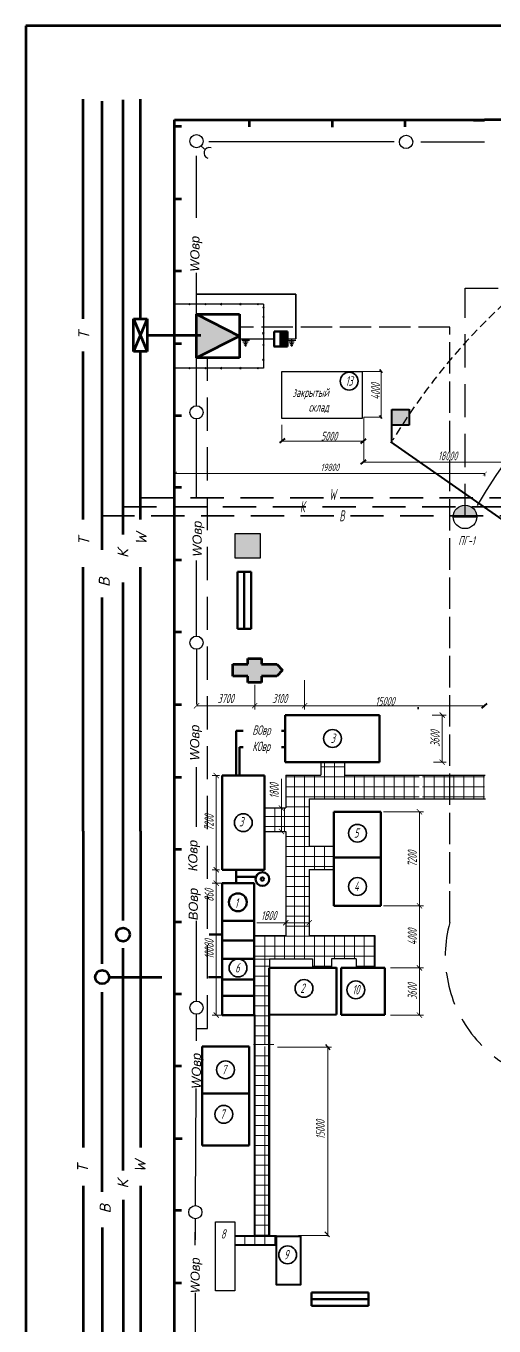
# Model space of a CAD drawing. Header units: millimetres. Extents: x -1464 to 2476, y -104 to 849.
# Drawn here: x 53.5 to 232.5, y 170.9 to 668.2 of the extents above; entities that cross this region are included whole.
import ezdxf

# ---------------------------------------------------------------- set-up
doc = ezdxf.new("R2010")
doc.units = ezdxf.units.MM
for name, pattern in [('ACAD_ISO02W100', [15, 12, -3]), ('DASHED', [19.05, 12.7, -6.35]), ('HIDDEN2', [4.7625, 3.175, -1.5875])]:
    doc.linetypes.add(name, pattern=pattern)
for name, color, linetype, lineweight in [('0.25', 7, 'Continuous', 25), ('0.3', 7, 'Continuous', 30), ('0.35', 7, 'Continuous', 35), ('0.5', 7, 'Continuous', 50), ('0.7', 7, 'Continuous', 70), ('035', 7, 'Continuous', 35), ('Линия 0.3', 7, 'Continuous', 30), ('Основная', 7, 'Continuous', 30), ('Размеры', 7, 'Continuous', 20), ('стены', 7, 'Continuous', 70)]:
    doc.layers.add(name, color=color, linetype=linetype, lineweight=lineweight)
doc.layers.add('рамка', color=7, linetype='Continuous')
doc.layers.add('штриховка', color=7, linetype='Continuous')
doc.styles.add('2.8', font='txt.shx', dxfattribs={"width": 0.6, "oblique": 15, "height": 2.8})
doc.styles.add('3.0', font='', dxfattribs={"width": 0.7, "oblique": 10, "height": 3.5})
doc.styles.add('Arial', font='')
doc.styles.add('мой', font='txt.shx', dxfattribs={"width": 0.6, "oblique": 15, "height": 3.5})
doc.styles.get('3.0').set_extended_font_data('GOST type A')
doc.styles.get('Arial').set_extended_font_data('Arial', italic=True)
doc.dimstyles.new('1   200', dxfattribs={"dimtxt": 2.8, "dimasz": 1.5, "dimexe": 1, "dimexo": 4, "dimgap": 1, "dimtad": 1, "dimdec": 0, "dimlfac": 200, "dimtxsty": '2.8', "dimblk": 'ARCHTICK', "dimcen": 3, "dimclrd": 256, "dimclre": 256, "dimclrt": 256, "dimadec": 0, "dimazin": 0, "dimtfac": 1, "dimtdec": 0, "dimtmove": 0, "dimatfit": 3, "dimfxl": 1, "dimlwd": 25, "dimlwe": -1, "dimarcsym": 0})
doc.dimstyles.new('1200-2.5мм', dxfattribs={"dimtxt": 2, "dimasz": 2, "dimexe": 1.5, "dimexo": 1, "dimgap": 1, "dimtad": 1, "dimdec": 0, "dimlfac": 200, "dimtxsty": 'мой', "dimblk": 'ARCHTICK', "dimcen": 6, "dimclrd": 256, "dimclre": 256, "dimclrt": 256, "dimadec": 0, "dimazin": 0, "dimtfac": 1, "dimtdec": 0, "dimtmove": 0, "dimatfit": 2, "dimfxl": 1, "dimlwd": -1, "dimlwe": -1, "dimarcsym": 0})
pattern_1 = [(37.5, (85.556, 76.067), (-1.92, 58.7296), [0, -46.3296, 0, -51.816, 0, -49.53]), (7.5, (85.556, 76.07), (53.943, 86.019), [0, -24.9936, 0, -41.7576, 0, -16.002]), (327.5, (48.065, 76.067), (94.919, 0.1725), [0, -15.24, 0, -54.864, 0, -71.628]), (317.5, (48.065, 76.07), (91.627, 26.752), [0, -7.62, 0, -35.9664, 0, -41.148])]

# ---------------------------------------------------------------- blocks, each defined once
blk = doc.blocks.new('_ArchTick')
at = {"layer": 'Размеры', "color": 0, "lineweight": 0, "const_width": 0.15}
blk.add_lwpolyline([(-0.5, -0.5), (0.5, 0.5)], dxfattribs=at)
blk = doc.blocks.new('*D77')
at = {"layer": '0.3', "lineweight": 15, "transparency": 16777216}
for p, q in [((110.44, 496.96), (228.97, 496.96)), ((110.44, 496.71), (110.44, 495.96)), ((228.97, 496.75), (228.97, 495.96))]:
    blk.add_line(p, q, dxfattribs=at)
at = {"layer": 'Defpoints', "color": 0, "lineweight": 13, "transparency": 16777216}
for p in [(110.44, 500.71), (228.97, 500.75), (228.97, 496.96)]:
    blk.add_point(p, dxfattribs=at)
at = {"layer": '0.3', "lineweight": 15, "transparency": 16777216, "xscale": 1.5, "yscale": 1.5, "zscale": 1.5, "rotation": 180}
blk.add_blockref('_ArchTick', (110.44, 496.96), dxfattribs=at)
at = {"layer": '0.3', "lineweight": 15, "transparency": 16777216, "xscale": 1.5, "yscale": 1.5, "zscale": 1.5}
blk.add_blockref('_ArchTick', (228.97, 496.96), dxfattribs=at)
at = {"layer": '0.3', "lineweight": 15, "transparency": 16777216, "insert": (169.71, 499.36), "char_height": 2.8, "attachment_point": 5, "style": '2.8'}
blk.add_mtext('19800', dxfattribs=at)
blk = doc.blocks.new('*D90')
at = {"layer": '0.25', "lineweight": 15, "transparency": 16777216}
for p, q in [((140.95, 416.13), (140.95, 406.7)), ((118.7, 409.2), (118.7, 409.7)), ((140.95, 408.2), (118.7, 408.2))]:
    blk.add_line(p, q, dxfattribs=at)
at = {"layer": 'Defpoints', "color": 0, "lineweight": 13, "transparency": 16777216}
for p in [(140.95, 417.13), (118.7, 408.2), (118.7, 408.2)]:
    blk.add_point(p, dxfattribs=at)
at = {"layer": '0.25', "lineweight": 15, "transparency": 16777216, "xscale": 2, "yscale": 2, "zscale": 2, "rotation": 180}
blk.add_blockref('_ArchTick', (118.7, 408.2), dxfattribs=at)
at = {"layer": '0.25', "lineweight": 15, "transparency": 16777216, "xscale": 2, "yscale": 2, "zscale": 2}
blk.add_blockref('_ArchTick', (140.95, 408.2), dxfattribs=at)
at = {"layer": '0.25', "lineweight": 20, "transparency": 16777216, "insert": (129.83, 410.95), "char_height": 3.5, "attachment_point": 5, "style": 'мой'}
blk.add_mtext('3700', dxfattribs=at)
blk = doc.blocks.new('*D91')
at = {"layer": '0.25', "lineweight": 15, "transparency": 16777216}
for p, q in [((127.47, 381.46), (124.74, 381.46)), ((126.24, 345.46), (126.24, 381.46)), ((127.47, 345.46), (124.74, 345.46))]:
    blk.add_line(p, q, dxfattribs=at)
at = {"layer": 'Defpoints', "color": 0, "lineweight": 13, "transparency": 16777216}
for p in [(126.24, 381.46), (128.47, 381.46), (128.47, 345.46)]:
    blk.add_point(p, dxfattribs=at)
at = {"layer": '0.25', "lineweight": 15, "transparency": 16777216, "xscale": 2, "yscale": 2, "zscale": 2}
for p, rotation in [((126.24, 381.46), 90), ((126.24, 345.46), 270)]:
    blk.add_blockref('_ArchTick', p, dxfattribs=dict(at, rotation=rotation))
at = {"layer": '0.25', "transparency": 16777216, "insert": (123.49, 363.46), "char_height": 3.5, "attachment_point": 5, "rotation": 90, "style": 'мой'}
blk.add_mtext('7200', dxfattribs=at)
blk = doc.blocks.new('*D92')
at = {"layer": '0.25', "lineweight": 15, "transparency": 16777216}
for p, q in [((127.47, 345.46), (124.74, 345.46)), ((126.24, 340.28), (126.24, 345.46)), ((127.47, 340.28), (124.74, 340.28))]:
    blk.add_line(p, q, dxfattribs=at)
at = {"layer": 'Defpoints', "color": 0, "lineweight": 13, "transparency": 16777216}
for p in [(126.24, 345.46), (128.47, 345.46), (128.47, 340.28)]:
    blk.add_point(p, dxfattribs=at)
at = {"layer": '0.25', "lineweight": 15, "transparency": 16777216, "xscale": 2, "yscale": 2, "zscale": 2}
for p, rotation in [((126.24, 345.46), 90), ((126.24, 340.28), 270)]:
    blk.add_blockref('_ArchTick', p, dxfattribs=dict(at, rotation=rotation))
at = {"layer": '0.25', "transparency": 16777216, "insert": (123.49, 335.66), "char_height": 3.5, "attachment_point": 5, "rotation": 90, "style": 'мой'}
blk.add_mtext('860', dxfattribs=at)
blk = doc.blocks.new('*D78')
at = {"layer": '0.25', "lineweight": 15, "transparency": 16777216}
for p, q in [((135.73, 340.28), (124.74, 340.28)), ((126.24, 289.88), (126.24, 340.28)), ((131.97, 289.88), (124.74, 289.88))]:
    blk.add_line(p, q, dxfattribs=at)
at = {"layer": 'Defpoints', "color": 0, "lineweight": 13, "transparency": 16777216}
for p in [(126.24, 340.28), (136.73, 340.28), (132.97, 289.88)]:
    blk.add_point(p, dxfattribs=at)
at = {"layer": '0.25', "lineweight": 15, "transparency": 16777216, "xscale": 2, "yscale": 2, "zscale": 2}
for p, rotation in [((126.24, 340.28), 90), ((126.24, 289.88), 270)]:
    blk.add_blockref('_ArchTick', p, dxfattribs=dict(at, rotation=rotation))
at = {"layer": '0.25', "transparency": 16777216, "insert": (123.49, 315.08), "char_height": 3.5, "attachment_point": 5, "rotation": 90, "style": 'мой'}
blk.add_mtext('10080', dxfattribs=at)
blk = doc.blocks.new('*D93')
at = {"layer": '0.25', "lineweight": 15, "transparency": 16777216}
for p, q in [((190.22, 367.64), (205.47, 367.64)), ((203.97, 331.64), (203.97, 367.64)), ((190.22, 331.64), (205.47, 331.64))]:
    blk.add_line(p, q, dxfattribs=at)
at = {"layer": 'Defpoints', "color": 0, "lineweight": 13, "transparency": 16777216}
for p in [(189.22, 367.64), (203.97, 367.64), (189.22, 331.64)]:
    blk.add_point(p, dxfattribs=at)
at = {"layer": '0.25', "lineweight": 15, "transparency": 16777216, "xscale": 2, "yscale": 2, "zscale": 2}
for p, rotation in [((203.97, 367.64), 90), ((203.97, 331.64), 270)]:
    blk.add_blockref('_ArchTick', p, dxfattribs=dict(at, rotation=rotation))
at = {"layer": '0.25', "lineweight": 20, "transparency": 16777216, "insert": (201.22, 349.64), "char_height": 3.5, "attachment_point": 5, "rotation": 90, "style": 'мой'}
blk.add_mtext('7200', dxfattribs=at)
blk = doc.blocks.new('*D94')
at = {"layer": '0.25', "lineweight": 15, "transparency": 16777216}
for p, q in [((190.22, 331.64), (205.47, 331.64)), ((203.97, 307.88), (203.97, 331.64)), ((192.92, 307.88), (205.47, 307.88))]:
    blk.add_line(p, q, dxfattribs=at)
at = {"layer": 'Defpoints', "color": 0, "lineweight": 13, "transparency": 16777216}
for p in [(189.22, 331.64), (203.97, 331.64), (191.92, 307.88)]:
    blk.add_point(p, dxfattribs=at)
at = {"layer": '0.25', "lineweight": 15, "transparency": 16777216, "xscale": 2, "yscale": 2, "zscale": 2}
for p, rotation in [((203.97, 331.64), 90), ((203.97, 307.88), 270)]:
    blk.add_blockref('_ArchTick', p, dxfattribs=dict(at, rotation=rotation))
at = {"layer": '0.25', "lineweight": 20, "transparency": 16777216, "insert": (201.22, 319.76), "char_height": 3.5, "attachment_point": 5, "rotation": 90, "style": 'мой'}
blk.add_mtext('4000', dxfattribs=at)
blk = doc.blocks.new('*D95')
at = {"layer": '0.25', "lineweight": 15, "transparency": 16777216}
for p, q in [((192.92, 307.88), (205.47, 307.88)), ((203.97, 289.88), (203.97, 307.88)), ((192.92, 289.88), (205.47, 289.88))]:
    blk.add_line(p, q, dxfattribs=at)
at = {"layer": 'Defpoints', "color": 0, "lineweight": 13, "transparency": 16777216}
for p in [(191.92, 307.88), (203.97, 307.88), (191.92, 289.88)]:
    blk.add_point(p, dxfattribs=at)
at = {"layer": '0.25', "lineweight": 15, "transparency": 16777216, "xscale": 2, "yscale": 2, "zscale": 2}
for p, rotation in [((203.97, 307.88), 90), ((203.97, 289.88), 270)]:
    blk.add_blockref('_ArchTick', p, dxfattribs=dict(at, rotation=rotation))
at = {"layer": '0.25', "lineweight": 20, "transparency": 16777216, "insert": (201.22, 298.88), "char_height": 3.5, "attachment_point": 5, "rotation": 90, "style": 'мой'}
blk.add_mtext('3600', dxfattribs=at)
blk = doc.blocks.new('*D96')
at = {"layer": '0.25', "lineweight": 15, "transparency": 16777216}
for p, q in [((152.83, 325.19), (141.75, 325.19)), ((152.83, 326.19), (152.83, 326.69)), ((161.83, 325.19), (152.83, 325.19)), ((161.83, 326.19), (161.83, 326.69))]:
    blk.add_line(p, q, dxfattribs=at)
at = {"layer": 'Defpoints', "color": 0, "lineweight": 13, "transparency": 16777216}
for p in [(152.83, 325.19), (152.83, 325.19), (161.83, 325.19)]:
    blk.add_point(p, dxfattribs=at)
at = {"layer": '0.25', "lineweight": 15, "transparency": 16777216, "xscale": 2, "yscale": 2, "zscale": 2, "rotation": 180}
blk.add_blockref('_ArchTick', (152.83, 325.19), dxfattribs=at)
at = {"layer": '0.25', "lineweight": 15, "transparency": 16777216, "xscale": 2, "yscale": 2, "zscale": 2}
blk.add_blockref('_ArchTick', (161.83, 325.19), dxfattribs=at)
at = {"layer": '0.25', "lineweight": 20, "transparency": 16777216, "insert": (146.29, 327.94), "char_height": 3.5, "attachment_point": 5, "style": 'мой'}
blk.add_mtext('1800', dxfattribs=at)
blk = doc.blocks.new('*D97')
at = {"layer": '0.25', "lineweight": 15, "transparency": 16777216}
for p, q in [((160.05, 417.98), (160.05, 406.7)), ((140.95, 416.13), (140.95, 406.7)), ((160.05, 408.2), (140.95, 408.2))]:
    blk.add_line(p, q, dxfattribs=at)
at = {"layer": 'Defpoints', "color": 0, "lineweight": 13, "transparency": 16777216}
for p in [(160.05, 418.98), (140.95, 417.13), (140.95, 408.2)]:
    blk.add_point(p, dxfattribs=at)
at = {"layer": '0.25', "lineweight": 15, "transparency": 16777216, "xscale": 2, "yscale": 2, "zscale": 2, "rotation": 180}
blk.add_blockref('_ArchTick', (140.95, 408.2), dxfattribs=at)
at = {"layer": '0.25', "lineweight": 15, "transparency": 16777216, "xscale": 2, "yscale": 2, "zscale": 2}
blk.add_blockref('_ArchTick', (160.05, 408.2), dxfattribs=at)
at = {"layer": '0.25', "lineweight": 20, "transparency": 16777216, "insert": (150.5, 410.95), "char_height": 3.5, "attachment_point": 5, "style": 'мой'}
blk.add_mtext('3100', dxfattribs=at)
blk = doc.blocks.new('*D98')
at = {"layer": '0.25', "lineweight": 15, "transparency": 16777216}
for p, q in [((151.16, 369.08), (151.16, 380.17)), ((151.16, 360.08), (151.16, 369.08)), ((151.75, 369.08), (152.66, 369.08)), ((151.75, 360.08), (152.66, 360.08))]:
    blk.add_line(p, q, dxfattribs=at)
at = {"layer": 'Defpoints', "color": 0, "lineweight": 13, "transparency": 16777216}
for p in [(150.75, 369.08), (151.16, 369.08), (150.75, 360.08)]:
    blk.add_point(p, dxfattribs=at)
at = {"layer": '0.25', "lineweight": 15, "transparency": 16777216, "xscale": 2, "yscale": 2, "zscale": 2}
for p, rotation in [((151.16, 369.08), 90), ((151.16, 360.08), 270)]:
    blk.add_blockref('_ArchTick', p, dxfattribs=dict(at, rotation=rotation))
at = {"layer": '0.25', "lineweight": 20, "transparency": 16777216, "insert": (148.41, 375.62), "char_height": 3.5, "attachment_point": 5, "rotation": 90, "style": 'мой'}
blk.add_mtext('1800', dxfattribs=at)
blk = doc.blocks.new('*D79')
at = {"layer": '0.25', "lineweight": 15, "transparency": 16777216}
for p, q in [((208.77, 404.62), (214.17, 404.62)), ((212.67, 404.62), (212.67, 386.62)), ((209.37, 386.62), (214.17, 386.62))]:
    blk.add_line(p, q, dxfattribs=at)
at = {"layer": 'Defpoints', "color": 0, "lineweight": 13, "transparency": 16777216}
for p in [(207.77, 404.62), (208.37, 386.62), (212.67, 386.62)]:
    blk.add_point(p, dxfattribs=at)
at = {"layer": '0.25', "lineweight": 15, "transparency": 16777216, "xscale": 2, "yscale": 2, "zscale": 2}
for p, rotation in [((212.67, 404.62), 90), ((212.67, 386.62), 270)]:
    blk.add_blockref('_ArchTick', p, dxfattribs=dict(at, rotation=rotation))
at = {"layer": '0.25', "lineweight": 20, "transparency": 16777216, "insert": (209.92, 395.62), "char_height": 3.5, "attachment_point": 5, "rotation": 90, "style": 'мой'}
blk.add_mtext('3600', dxfattribs=at)

msp = doc.modelspace()

# ---------------------------------------------------------------- hatches: boundary and pattern name
at = {"layer": '0.25', "lineweight": 13, "true_color": 0x0a0000}
msp.add_hatch(color=18, dxfattribs=at).paths.add_polyline_path([(150.8616, 545.5597), (153.4337, 545.5597), (153.4883, 551.3336), (150.8616, 551.3336)])
at = {"layer": '0.25', "lineweight": 13}
msp.add_hatch(color=1, dxfattribs=at).paths.add_polyline_path([(193.3425, 521.5111), (193.3425, 515.5029), (200.014, 515.5029), (200.014, 521.5111)])
at = {"layer": '0.25', "lineweight": 20}
h = msp.add_hatch(dxfattribs=at)
h.set_pattern_fill('NET', color=256, scale=1.2, style=0)
h.paths.add_polyline_path([(228.8416, 381.597), (203.8309, 381.597), (203.8309, 372.597), (228.8416, 372.597)])
h.paths.add_polyline_path([(205.1884, 381.597), (196.2781, 381.597), (175.2647, 381.597), (175.2647, 386.618), (166.2647, 386.618), (166.2647, 381.597), (152.8315, 381.597), (152.8315, 369.0841), (144.6729, 369.0841), (144.6729, 360.0841), (152.8315, 360.0841), (152.8315, 320.3182), (161.8315, 320.3182), (161.8315, 345.4928), (171.2241, 345.4928), (171.2241, 354.4928), (161.8315, 354.4928), (161.8315, 372.597), (205.1884, 372.597)])
h = msp.add_hatch(dxfattribs=at)
h.set_pattern_fill('NET', color=256, scale=1.2, style=0)
h.paths.add_polyline_path([(149.3033, 205.3256), (133.3371, 205.3256), (133.3371, 201.805), (149.3033, 201.805)])
h.paths.add_polyline_path([(146.5357, 278.5561), (140.8286, 278.5561), (140.8286, 205.3256), (146.5357, 205.3256)])
h.paths.add_polyline_path([(146.5357, 307.9326), (146.6345, 307.9326), (146.6345, 311.2549), (140.6958, 311.2549), (140.6958, 289.8844), (140.8286, 289.8844), (140.8286, 277.8891), (146.5357, 277.8891), (146.5357, 289.9326)])
h.paths.add_polyline_path([(186.9123, 320.3182), (161.8315, 320.3182), (152.8315, 320.3182), (140.6958, 320.3182), (140.6958, 311.3182), (163.0142, 311.3182), (163.0142, 307.8844), (170.2813, 307.8844), (170.2813, 311.3182), (179.7123, 311.3182), (179.7123, 307.8844), (186.9123, 307.8844)])
h.paths.add_polyline_path([(185.0246, 311.3174), (185.5873, 328.8174), (179.2873, 330.5055), (178.7246, 313.0055)], flags=9)
h.paths.add_polyline_path([(178.7934, 311.4697), (179.3561, 328.9697), (173.0561, 330.6577), (172.4934, 313.1577)], flags=9)
at = {"layer": '0.5', "lineweight": 30}
msp.add_hatch(color=5, dxfattribs=at).paths.add_polyline_path([(225.8996, 480.4222, 1), (216.903, 480.4222)])
at = {"layer": '0.5'}
h = msp.add_hatch(dxfattribs=at)
h.set_pattern_fill('AR-SAND', color=256, scale=1.2, style=0)
h.set_pattern_definition(pattern_1)
h.paths.add_polyline_path([(217.9007, 427.2315, -0.02400231), (196.901, 435.9126), (196.9055, 374.4549), (219.2382, 374.4549, -0.04822935), (217.9036, 388.2483)])
h = msp.add_hatch(dxfattribs=at)
h.set_pattern_fill('AR-SAND', color=256, scale=1.2, style=0)
h.set_pattern_definition(pattern_1)
h.paths.add_polyline_path([(217.9007, 427.2315, -0.02400231), (196.901, 435.9126), (196.9055, 374.4549), (219.2382, 374.4549, -0.04822935), (217.9036, 388.2483)])
at = {"layer": 'штриховка', "linetype": 'Continuous', "lineweight": 70}
for points in [[(118.6996, 541.2444), (135.095, 549.5877), (118.6996, 557.9311)], [(138.3511, 424.0468), (132.5305, 424.0468), (132.5305, 419.5398), (138.3511, 419.5398), (138.3511, 417.1267), (143.5572, 417.1267), (143.5572, 419.5398), (149.4656, 419.5398), (151.5251, 421.7583), (149.4656, 424.0468), (143.5572, 424.0468), (143.5572, 426.2692), (138.3511, 426.2692)]]:
    msp.add_hatch(color=7, dxfattribs=at).paths.add_polyline_path(points)
at = {"layer": 'штриховка', "linetype": 'Continuous', "lineweight": 30}
msp.add_hatch(color=7, dxfattribs=at).paths.add_polyline_path([(143.0331, 474.0298), (133.4471, 474.0298), (133.4471, 464.6291), (143.0331, 464.6291)])

# ---------------------------------------------------------------- linework, layer by layer
at = {"layer": '0.25'}
msp.add_line((228.8416, 632.2991), (249.8392, 632.2991), dxfattribs=at)
at = {"layer": '0.25', "color": 5, "linetype": 'DASHED', "lineweight": 30}
msp.add_line((221.4012, 567.9305), (660.8216, 567.9305), dxfattribs=at)
at = {"layer": '0.25', "color": 1, "lineweight": 35}
for p, q in [((156.7272, 565.6573), (118.7059, 565.6573)), ((156.7272, 548.507), (156.7272, 565.6573))]:
    msp.add_line(p, q, dxfattribs=at)
at = {"layer": '0.25', "lineweight": 30}
for p, q in [((144.3173, 561.7517), (144.3173, 537.287)), ((148.2698, 548.455), (135.1154, 548.455)), ((138.9576, 547.9337), (135.9865, 547.9337)), ((138.3958, 547.2692), (136.4552, 547.2692)), ((137.3744, 548.507), (137.3744, 545.5315)), ((156.6325, 547.9337), (153.6614, 547.9337)), ((156.0707, 547.2692), (154.1301, 547.2692)), ((155.0493, 548.507), (155.0493, 545.5315)), ((138.0649, 546.6448), (136.7627, 546.6448)), ((137.8112, 546.0186), (136.9995, 546.0186)), ((155.7398, 546.6448), (154.4376, 546.6448)), ((155.4861, 546.0186), (154.6744, 546.0186)), ((169.8509, 276.566), (168.1667, 278.549)), ((169.5028, 205.0029), (167.8186, 206.9858))]:
    msp.add_line(p, q, dxfattribs=at)
at = {"layer": '0.25', "color": 1, "linetype": 'ACAD_ISO02W100', "lineweight": 30}
for p, q in [((215.5492, 552.9483), (135.4197, 552.9483)), ((215.5492, 325.2255), (215.5492, 552.9483))]:
    msp.add_line(p, q, dxfattribs=at)
at = {"layer": '0.25', "lineweight": 13}
for p, q in [((156.7272, 548.507), (153.4279, 548.507)), ((189.2943, 536.0682), (182.1145, 536.0682)), ((189.2943, 518.5964), (189.2943, 536.0682)), ((182.6668, 501.4751), (182.6668, 518.5964)), ((182.6668, 518.5964), (189.2943, 518.5964)), ((151.3703, 515.6537), (151.3703, 509.4007)), ((151.3703, 509.4007), (182.6668, 509.4007)), ((182.2012, 501.3465), (259.1875, 501.3465)), ((160.1309, 408.1009), (228.8385, 408.1009)), ((146.7832, 311.2549), (140.5377, 311.2549)), ((140.5444, 278.5561), (148.2824, 278.5561)), ((149.6165, 277.5748), (170.3362, 277.5748)), ((168.8927, 277.9141), (168.8927, 205.3525)), ((168.8927, 205.5949), (157.6696, 205.5949))]:
    msp.add_line(p, q, dxfattribs=at)
at = {"layer": '0.25', "color": 1, "linetype": 'DASHED', "lineweight": 30}
msp.add_line((122.8816, 284.7894), (122.8816, 540.7653), dxfattribs=at)
at = {"layer": '0.25', "lineweight": 35}
for p, q in [((189.6779, 535.5748), (188.8326, 536.7387)), ((189.5834, 518.0745), (188.7381, 519.2384))]:
    msp.add_line(p, q, dxfattribs=at)
at = {"layer": '0.25', "lineweight": 40}
for p, q in [((193.3425, 509.083), (193.3425, 521.5111)), ((193.3425, 521.5111), (200.014, 521.5111)), ((200.0618, 521.565), (200.0618, 515.5568)), ((200.014, 515.5029), (193.3572, 515.5029)), ((150.5415, 508.6993), (152.6093, 510.3962)), ((181.5654, 508.5193), (183.6332, 510.2162)), ((401.1393, 363.7509), (193.0816, 509.1596)), ((181.5654, 500.5421), (183.6332, 502.239)), ((227.8024, 407.3115), (229.8702, 409.0084)), ((140.8286, 289.9326), (140.8286, 205.3256)), ((149.3033, 205.3256), (133.2082, 205.3256)), ((149.3033, 201.805), (133.252, 201.805))]:
    msp.add_line(p, q, dxfattribs=at)
at = {"layer": '0.25', "color": 1, "linetype": 'DASHED', "lineweight": 35}
msp.add_line((97.3911, 487.7422), (262.5467, 487.7422), dxfattribs=at)
at = {"layer": '0.25', "color": 2, "linetype": 'DASHED', "lineweight": 35}
msp.add_line((90.7034, 484.2506), (265.7424, 484.2506), dxfattribs=at)
at = {"layer": '0.25', "color": 5, "linetype": 'DASHED', "lineweight": 35}
msp.add_line((82.3265, 480.8194), (267.1747, 480.8194), dxfattribs=at)
at = {"layer": '0.25', "lineweight": 50}
for p, q in [((172.2324, 290.0235), (146.5357, 289.9326)), ((146.5357, 289.9326), (146.5357, 205.3256))]:
    msp.add_line(p, q, dxfattribs=at)
at = {"layer": '0.25', "color": 1, "lineweight": 30}
msp.add_line((118.3684, 284.7894), (122.8816, 284.7894), dxfattribs=at)
at = {"layer": '0.25', "lineweight": 30}
for points in [[(151.3412, 536.0086), (182.0531, 536.0086), (182.0531, 518.0488), (151.3412, 518.0488)], [(126.0032, 210.8001), (133.3371, 210.8001), (133.3371, 184.3636), (126.0032, 184.3636)]]:
    msp.add_lwpolyline(points, close=True, dxfattribs=at)
at = {"layer": '0.25', "lineweight": 40}
msp.add_lwpolyline([(149.3033, 205.3256), (158.4925, 205.3256), (158.4925, 186.6925), (149.3033, 186.6925)], close=True, dxfattribs=at)
at = {"layer": '0.25', "color": 1, "linetype": 'DASHED', "lineweight": 30}
msp.add_arc((262.704, 312.4383), 48.8578, 164.827721, 273.587382, dxfattribs=at)
at = {"layer": '0.3'}
for p, q in [((166.2647, 386.618), (166.2647, 381.597)), ((175.2647, 386.618), (175.2647, 381.597)), ((152.8315, 381.597), (152.8315, 369.0841)), ((152.8315, 381.597), (166.2647, 381.597)), ((175.2647, 381.597), (229.0735, 381.597)), ((144.6729, 369.0841), (152.8315, 369.0841)), ((161.8315, 372.597), (229.189, 372.597)), ((161.8315, 372.597), (161.8315, 354.4928)), ((144.6729, 360.0841), (152.8315, 360.0841)), ((152.8315, 360.0841), (152.8315, 320.3182)), ((161.8315, 354.4928), (171.2241, 354.4928)), ((161.8315, 345.4928), (171.363, 345.4928)), ((161.8315, 345.4928), (161.8315, 320.3182)), ((140.6958, 320.3182), (152.8315, 320.3182)), ((161.8315, 320.3182), (186.9123, 320.3182)), ((186.9123, 320.3182), (186.9123, 307.8844)), ((146.6345, 311.3182), (163.0142, 311.3182)), ((146.6345, 311.3182), (146.6345, 307.8844)), ((163.0142, 311.3182), (163.0142, 307.8844)), ((170.2813, 311.3182), (170.2813, 307.8844)), ((179.7123, 311.3182), (170.2813, 311.3182)), ((179.7123, 311.3182), (179.7123, 307.8844))]:
    msp.add_line(p, q, dxfattribs=at)
at = {"layer": '0.3', "color": 7, "linetype": 'Continuous', "lineweight": 50}
msp.add_circle((143.9089, 341.9031), 0.6334, dxfattribs=at)
at = {"layer": '0.3', "linetype": 'HIDDEN2'}
msp.add_arc((400.9235, 384.2753), 242.2483, 90.010147, 148.792688, dxfattribs=at)
at = {"layer": '0.3', "lineweight": 30}
msp.add_arc((400.9103, 384.3784), 201.6, 90, 150.142442, dxfattribs=at)
at = {"layer": '0.35', "lineweight": 30}
for p, q in [((144.3173, 561.7517), (110.1669, 561.7517)), ((144.3173, 537.287), (110.1669, 537.287))]:
    msp.add_line(p, q, dxfattribs=at)
at = {"layer": '0.35'}
for centre in [(177.0757, 532.3413), (170.721, 395.6465), (136.5729, 363.4648), (180.2525, 359.411), (180.2525, 339.0319), (134.5844, 307.8844), (159.8082, 300.0666), (179.6408, 299.5213), (129.7687, 268.9523), (129.1206, 251.9011), (153.5335, 198.163)]:
    msp.add_circle(centre, 3.412, dxfattribs=at)
at = {"layer": '0.35', "color": 7, "linetype": 'Continuous', "lineweight": 50}
msp.add_circle((143.9089, 341.9031), 2.6332, dxfattribs=at)
at = {"layer": '0.5', "color": 5, "linetype": 'DASHED', "lineweight": 30}
msp.add_line((221.4013, 480.4222), (221.4012, 567.9305), dxfattribs=at)
at = {"layer": '0.5', "color": 5, "lineweight": 30}
msp.add_line((216.903, 480.4222), (225.8996, 480.4222), dxfattribs=at)
at = {"layer": '0.5'}
for p, q in [((152.6641, 404.618), (188.6641, 404.618)), ((152.6641, 386.618), (152.6641, 404.618)), ((188.6641, 404.618), (188.6641, 386.618)), ((133.8262, 398.5706), (133.8262, 381.4648)), ((136.548, 398.5706), (133.8262, 398.5706)), ((152.6641, 398.5706), (151.1727, 398.5706)), ((136.548, 392.3674), (135.1871, 392.3674)), ((135.1871, 392.3674), (135.1871, 381.4648)), ((152.6641, 392.3674), (151.1727, 392.3674)), ((188.6641, 386.618), (152.6641, 386.618)), ((128.4729, 345.4648), (128.4729, 381.4648)), ((128.4729, 381.4648), (144.6729, 381.4648)), ((144.6729, 381.4648), (144.6729, 345.4648)), ((171.2241, 331.6389), (171.2241, 367.6389)), ((171.2241, 367.6389), (189.2241, 367.6389)), ((189.2241, 367.6389), (189.2241, 331.6389)), ((171.2241, 350.1255), (189.2241, 350.1255)), ((144.6729, 345.4648), (128.4729, 345.4648)), ((133.8262, 345.4648), (133.8262, 340.2844)), ((128.4729, 340.2844), (140.6958, 340.2844)), ((128.4729, 289.8844), (128.4729, 340.2844)), ((133.8262, 342.7149), (141.4039, 342.7149)), ((140.6958, 340.2844), (140.6958, 289.8844)), ((189.2241, 331.6389), (171.2241, 331.6389)), ((140.6958, 325.8844), (128.4729, 325.8844)), ((140.6958, 318.4109), (128.4729, 318.4109)), ((140.6958, 311.3618), (128.4729, 311.3618)), ((140.6958, 303.4317), (128.4729, 303.4317)), ((146.5357, 307.9326), (172.2324, 307.9326)), ((146.5357, 289.9326), (146.5357, 307.9326)), ((172.2324, 290.0235), (172.2324, 308.0235)), ((174.0522, 289.9326), (174.0522, 307.9326)), ((174.0522, 307.9326), (190.7028, 307.9326)), ((190.7028, 307.9326), (190.7028, 289.9326)), ((140.6958, 297.2638), (128.4729, 297.2638)), ((140.8627, 289.8844), (128.4729, 289.8844)), ((190.7028, 289.9326), (174.0522, 289.9326)), ((120.8531, 277.8891), (138.8531, 277.8891)), ((120.8531, 239.9576), (120.8531, 277.8891)), ((138.8531, 239.9661), (138.8531, 277.8891)), ((138.8531, 259.8891), (120.8531, 259.8891)), ((138.8531, 239.9669), (120.8531, 239.9669))]:
    msp.add_line(p, q, dxfattribs=at)
at = {"layer": '0.5', "color": 7, "linetype": 'Continuous', "lineweight": 50}
for p, q in [((123.4762, 320.6246), (128.4729, 320.6246)), ((128.4729, 304.3838), (123.3217, 304.3838))]:
    msp.add_line(p, q, dxfattribs=at)
at = {"layer": '0.5', "color": 5, "lineweight": 30}
msp.add_circle((221.4013, 480.4222), 4.4983, dxfattribs=at)
at = {"layer": '0.5'}
msp.add_circle((134.5131, 333.0004), 3.412, dxfattribs=at)
at = {"layer": '0.7'}
for p, q in [((869.1027, 668.1859), (53.4627, 668.1859)), ((53.4627, 668.1859), (53.4627, 84.1559)), ((110.3215, 140.787), (110.3137, 632.2991)), ((110.3137, 632.2991), (228.8416, 632.2991))]:
    msp.add_line(p, q, dxfattribs=at)
at = {"layer": '0.7', "color": 27, "true_color": 0x834a26}
for p, q in [((75.3067, 360.1981), (75.3067, 351.9798)), ((75.3067, 351.9798), (75.3067, 239.2601)), ((75.3067, 224.5117), (75.3067, 140.484))]:
    msp.add_line(p, q, dxfattribs=at)
at = {"layer": '0.7', "color": 1}
for p, q in [((97.2953, 360.1981), (97.2953, 351.9798)), ((97.2953, 351.9798), (97.2953, 239.2601)), ((97.2953, 224.5117), (97.2953, 140.484))]:
    msp.add_line(p, q, dxfattribs=at)
at = {"layer": '0.7', "color": 2}
msp.add_line((90.5731, 219.2286), (90.5731, 148.0892), dxfattribs=at)
at = {"layer": '0.7', "color": 5}
msp.add_line((82.6024, 208.5676), (82.6024, 151.7832), dxfattribs=at)
at = {"layer": 'Линия 0.3', "color": 1}
msp.add_arc((123.6553, 619.6137), 2.1065, 72.807814, 252.807814, dxfattribs=at)
at = {"layer": 'Основная', "color": 7, "linetype": 'Continuous', "lineweight": 30}
for p, q in [((224.6653, 631.951), (228.8416, 631.951)), ((204.4804, 623.9131), (228.8416, 623.9131)), ((133.4471, 464.6291), (133.4471, 474.0298)), ((133.4471, 474.0298), (143.0331, 474.0298)), ((143.0331, 474.0298), (143.0331, 464.6291)), ((143.0331, 464.6291), (133.4471, 464.6291))]:
    msp.add_line(p, q, dxfattribs=at)
at = {"layer": 'Основная', "color": 1, "linetype": 'Continuous', "lineweight": 30}
for p, q in [((194.2594, 623.9131), (123.4537, 623.9131)), ((118.6996, 594.7946), (118.6996, 618.5704)), ((118.6996, 522.9376), (118.6996, 573.8187)), ((118.6996, 487.5419), (118.6996, 517.8821)), ((118.6996, 434.8257), (118.6996, 463.7444)), ((118.6996, 429.7702), (118.6996, 408.6512)), ((118.6996, 283.9104), (118.6996, 290.1502)), ((118.6776, 280.0174), (118.6996, 283.9104)), ((118.3224, 216.9811), (118.5749, 261.7929)), ((118.2373, 201.8795), (118.2939, 211.9267)), ((118.2587, 205.6866), (118.2587, 211.9264)), ((118.2368, 201.7936), (118.2587, 205.6866))]:
    msp.add_line(p, q, dxfattribs=at)
at = {"layer": 'Основная', "color": 5, "linetype": 'Continuous', "lineweight": 30}
msp.add_line((118.6996, 361.9251), (118.6996, 384.6369), dxfattribs=at)
at = {"layer": 'Основная', "color": 2, "linetype": 'Continuous', "lineweight": 30}
msp.add_line((118.6996, 295.2057), (118.6996, 325.8821), dxfattribs=at)
at = {"layer": 'Основная', "color": 1}
msp.add_line((118.1341, 183.5691), (118.1341, 152.7245), dxfattribs=at)
at = {"layer": 'Основная', "color": 7, "linetype": 'Continuous', "lineweight": 30}
for centre in [(118.6996, 624.1614), (198.8484, 623.8406), (118.6996, 520.4099), (118.6996, 432.298), (118.6996, 292.6779), (118.2587, 214.4542)]:
    msp.add_circle(centre, 2.5277, dxfattribs=at)
at = {"layer": 'Размеры', "color": 1}
msp.add_line((120.4606, 622.2583), (122.0696, 620.7901), dxfattribs=at)
at = {"layer": 'стены', "color": 27, "linetype": 'Continuous', "lineweight": 70, "true_color": 0x834a26}
for p, q in [((75.3067, 556.2328), (75.3067, 640.1664)), ((75.3067, 479.4319), (75.3067, 543.7267)), ((75.3067, 360.1981), (75.3067, 461.2374))]:
    msp.add_line(p, q, dxfattribs=at)
at = {"layer": 'стены', "color": 5, "linetype": 'Continuous', "lineweight": 70}
for p, q in [((82.6181, 537.614), (82.6181, 639.3965)), ((82.6181, 467.8781), (82.6181, 537.614)), ((82.6181, 402.2745), (82.6181, 449.5391)), ((82.6181, 339.8828), (82.6181, 402.2745)), ((82.6181, 309.487), (82.6181, 339.8828)), ((85.2262, 304.3838), (105.4403, 304.3838)), ((82.6181, 222.3104), (82.6181, 298.6771))]:
    msp.add_line(p, q, dxfattribs=at)
at = {"layer": 'стены', "color": 2, "linetype": 'Continuous', "lineweight": 70}
for p, q in [((90.5731, 490.553), (90.5731, 640.0024)), ((90.5731, 473.655), (90.5731, 490.553)), ((90.5731, 418.5153), (90.5731, 455.3882)), ((90.5731, 354.3446), (90.5731, 418.5153)), ((90.5731, 326.0621), (90.5731, 354.3446)), ((90.5731, 230.4551), (90.5731, 315.4324))]:
    msp.add_line(p, q, dxfattribs=at)
at = {"layer": 'стены', "color": 1, "linetype": 'Continuous', "lineweight": 70}
for p, q in [((97.2953, 556.2328), (97.2953, 640.1664)), ((97.2953, 479.4319), (97.2953, 543.7267)), ((97.2953, 360.1981), (97.2953, 461.2374))]:
    msp.add_line(p, q, dxfattribs=at)
at = {"layer": 'стены', "color": 7, "linetype": 'Continuous', "lineweight": 70}
for p, q in [((138.9457, 629.6409), (138.9457, 632.2991)), ((170.6823, 629.461), (170.6823, 632.1192)), ((170.6823, 629.461), (170.6823, 632.1192)), ((198.4754, 629.6409), (198.4754, 632.2991)), ((249.8417, 632.2991), (228.8416, 632.2991)), ((112.9717, 629.7602), (110.3135, 629.7602)), ((112.9717, 601.9671), (110.3135, 601.9671)), ((112.9717, 574.449), (110.3135, 574.449)), ((112.9717, 574.449), (110.3135, 574.449)), ((118.6996, 541.2444), (118.6996, 557.9311)), ((118.6996, 557.9311), (135.095, 557.9311)), ((118.6996, 557.9311), (135.095, 549.5877)), ((135.095, 557.9311), (135.095, 541.2444)), ((94.627, 543.7267), (94.627, 556.2328)), ((94.627, 556.2328), (99.8681, 556.2328)), ((94.627, 556.2328), (99.8681, 543.7267)), ((99.8681, 556.2328), (94.627, 543.7267)), ((99.8681, 556.2328), (99.8681, 543.7267)), ((99.8681, 549.9797), (120.4011, 549.9797)), ((135.095, 549.5877), (118.6996, 541.2444)), ((99.8681, 543.7267), (94.627, 543.7267)), ((112.9717, 546.6559), (110.3135, 546.6559)), ((135.095, 541.2444), (118.6996, 541.2444)), ((112.9717, 519.1379), (110.3135, 519.1379)), ((112.9717, 519.1379), (110.3135, 519.1379)), ((112.9717, 491.6198), (110.3135, 491.6198)), ((112.9717, 463.8267), (110.3135, 463.8267)), ((112.9717, 463.8267), (110.3135, 463.8267)), ((112.9717, 436.3086), (110.3135, 436.3086)), ((132.5305, 424.0468), (138.3511, 424.0468)), ((132.5305, 419.5398), (132.5305, 424.0468)), ((138.3511, 424.0468), (138.3511, 426.2692)), ((138.3511, 426.2692), (143.5572, 426.2692)), ((143.5572, 426.2692), (143.5572, 424.0468)), ((143.5572, 424.0468), (149.4656, 424.0468)), ((149.4656, 424.0468), (151.5251, 421.7583)), ((138.3511, 419.5398), (132.5305, 419.5398)), ((138.3511, 417.1267), (138.3511, 419.5398)), ((149.4656, 419.5398), (143.5572, 419.5398)), ((143.5572, 419.5398), (143.5572, 417.1267)), ((151.5251, 421.7583), (149.4656, 419.5398)), ((143.5572, 417.1267), (138.3511, 417.1267)), ((112.9717, 408.5155), (110.3135, 408.5155)), ((112.9717, 408.5155), (110.3135, 408.5155)), ((112.9717, 380.7224), (110.3135, 380.7224)), ((112.9717, 353.2043), (110.3135, 353.2043)), ((112.9717, 353.2043), (110.3135, 353.2043)), ((112.9717, 325.4112), (110.3135, 325.4112)), ((112.9717, 297.8931), (110.3135, 297.8931)), ((112.9717, 297.8931), (110.3135, 297.8931)), ((112.9717, 270.375), (110.3135, 270.375)), ((113.1516, 242.5819), (110.4934, 242.5819)), ((113.1516, 242.5819), (110.4934, 242.5819)), ((112.9717, 215.0639), (110.3135, 215.0639)), ((112.9717, 187.2708), (110.3135, 187.2708))]:
    msp.add_line(p, q, dxfattribs=at)
at = {"layer": 'стены', "color": 7, "linetype": 'Continuous', "lineweight": 50}
for p, q in [((148.3403, 551.3336), (153.4883, 551.3336)), ((148.3403, 545.5597), (148.3403, 551.3336)), ((150.8616, 545.5597), (150.8616, 551.3336)), ((153.4883, 551.3336), (153.4337, 545.5597)), ((153.4337, 545.5597), (148.2857, 545.5597)), ((134.4003, 459.4051), (139.5484, 459.4051)), ((134.4003, 437.6107), (134.4003, 459.4051)), ((136.9216, 437.6107), (136.9216, 459.4051)), ((139.5484, 459.4051), (139.5484, 437.6107)), ((139.5484, 437.6107), (134.4003, 437.6107)), ((162.7309, 178.6592), (162.7309, 183.8072)), ((162.7309, 183.8072), (184.5253, 183.8072)), ((184.5253, 181.1805), (162.7309, 181.1805)), ((184.5253, 183.8072), (184.5253, 178.6592)), ((184.5253, 178.6592), (162.7309, 178.6592))]:
    msp.add_line(p, q, dxfattribs=at)
at = {"layer": 'стены', "color": 7, "linetype": 'Continuous', "lineweight": 70}
for centre in [(90.5731, 320.6246), (82.6024, 304.3838)]:
    msp.add_circle(centre, 2.6238, dxfattribs=at)
at = {"layer": 'штриховка', "lineweight": 30}
for p, q in [((115.7049, 562.0296), (116.2607, 561.4738)), ((116.2607, 562.0296), (115.7049, 561.4738)), ((121.8092, 562.0296), (122.365, 561.4738)), ((122.365, 562.0296), (121.8092, 561.4738)), ((127.7764, 562.0296), (128.3321, 561.4738)), ((128.3321, 562.0296), (127.7764, 561.4738)), ((135.1565, 562.0296), (135.7122, 561.4738)), ((135.7122, 562.0296), (135.1565, 561.4738)), ((141.8839, 562.0296), (142.4397, 561.4738)), ((142.4397, 562.0296), (141.8839, 561.4738)), ((144.0148, 557.1974), (144.5705, 556.6417)), ((144.5705, 557.1974), (144.0148, 556.6417)), ((144.0486, 560.7805), (144.6043, 560.2248)), ((144.6043, 560.7805), (144.0486, 560.2248)), ((143.9608, 550.9199), (144.5166, 550.3641)), ((144.5166, 550.9199), (143.9608, 550.3641)), ((144.0702, 546.4717), (144.626, 545.9159)), ((144.626, 546.4717), (144.0702, 545.9159)), ((115.7049, 537.5649), (116.2607, 537.0091)), ((116.2607, 537.5649), (115.7049, 537.0091)), ((121.8092, 537.5649), (122.365, 537.0091)), ((122.365, 537.5649), (121.8092, 537.0091)), ((127.7764, 537.5649), (128.3321, 537.0091)), ((128.3321, 537.5649), (127.7764, 537.0091)), ((135.1565, 537.5649), (135.7122, 537.0091)), ((135.7122, 537.5649), (135.1565, 537.0091)), ((141.8839, 537.5649), (142.4397, 537.0091)), ((142.4397, 537.5649), (141.8839, 537.0091)), ((143.9883, 540.795), (144.544, 540.2392)), ((144.544, 540.795), (143.9883, 540.2392))]:
    msp.add_line(p, q, dxfattribs=at)

# ---------------------------------------------------------------- texts
at = {"layer": '0.25', "color": 7, "style": 'Arial'}
for s, p in [('WОвр', (120.6757, 465.2364)), ('WОвр', (119.7394, 387.247)), ('КОвр', (119.0284, 344.9095)), ('ВОвр', (119.1873, 326.1691))]:
    msp.add_text(s, height=3.5, rotation=90, dxfattribs=at).set_placement(p)
at = {"layer": '0.25', "char_height": 3.6, "width": 8.74742, "attachment_point": 1, "style": 'мой'}
for s, insert in [('{\\Ftxt.shx|c204;ВОвр}', (140.0304, 400.6633)), ('{\\Ftxt.shx|c204;КОвр}', (140.0304, 394.4601))]:
    msp.add_mtext(s, dxfattribs=dict(at, insert=insert))
at = {"layer": '0.35', "char_height": 3.6, "attachment_point": 1, "style": 'мой'}
for s, insert, width in [('13', (175.6774, 534.2157), 3.85644), ('3', (170.0075, 397.5534), 3.856434), ('3', (134.9662, 365.6359), 3.856434), ('5', (178.9629, 361.3179), 3.856434), ('4', (178.9629, 340.9388), 3.856434), ('1', (133.3327, 334.5594), 3.856434), ('6', (133.4844, 309.7698), 3.856434), ('2', (158.4099, 301.941), 3.85644), ('10', (178.2425, 301.3956), 3.85644), ('7', (128.3704, 270.8267), 3.85644), ('7', (127.7224, 253.7754), 3.85644), ('8', (128.0203, 207.9711), 3.85644), ('9', (152.1352, 200.0374), 3.85644)]:
    msp.add_mtext(s, dxfattribs=dict(at, insert=insert, width=width))
at = {"layer": '035', "color": 0, "lineweight": -2, "char_height": 3.36, "width": 8.153478, "attachment_point": 3, "rotation": 90, "style": '2.8'}
for s, insert in [('4000', (185.4709, 531.5764)), ('15000', (164.3893, 249.7506))]:
    msp.add_mtext(s, dxfattribs=dict(at, insert=insert))
at = {"layer": '035', "color": 0, "lineweight": -2, "char_height": 3.36, "attachment_point": 3, "style": '2.8'}
for s, insert, width in [('закрытый склад', (169.3115, 529.6717), 8.153478), ('5000', (172.5251, 512.9796), 8.153478), ('18000', (218.4426, 505.4488), 8.153478), ('ПГ-1', (225.1163, 473.0313), 7.836483), ('15000', (194.4451, 411.5624), 8.153478)]:
    msp.add_mtext(s, dxfattribs=dict(at, insert=insert, width=width))
at = {"layer": '035', "color": 1, "lineweight": -2, "insert": (172.1523, 491.0905), "char_height": 4.2, "width": 8.153478, "attachment_point": 3, "style": '3.0'}
msp.add_mtext('W', dxfattribs=at)
at = {"layer": '035', "color": 2, "lineweight": -2, "insert": (160.113, 486.3927), "char_height": 4.2, "width": 8.153478, "attachment_point": 3, "style": '3.0'}
msp.add_mtext('К', dxfattribs=at)
at = {"layer": '035', "color": 5, "lineweight": -2, "insert": (175.3427, 482.9475), "char_height": 4.2, "width": 8.153478, "attachment_point": 3, "style": '3.0'}
msp.add_mtext('В', dxfattribs=at)
at = {"layer": 'рамка', "color": 7, "style": 'Arial'}
for p in [(119.8054, 574.2057), (120.3596, 261.6907), (119.9188, 183.4669)]:
    msp.add_text('WОвр', height=3.5, rotation=90, dxfattribs=at).set_placement(p)
at = {"layer": 'рамка', "color": 27, "true_color": 0x834a26, "style": 'мой', "oblique": 15}
for p in [(77.6701, 548.3036), (77.6701, 469.5679), (77.2294, 229.5901)]:
    msp.add_text('Т', height=4.2, rotation=90, dxfattribs=at).set_placement(p)
at = {"layer": 'рамка', "color": 1, "style": 'мой', "oblique": 15}
for p in [(99.6587, 469.5679), (99.218, 229.5901)]:
    msp.add_text('W', height=4.2, rotation=90, dxfattribs=at).set_placement(p)
at = {"layer": 'рамка', "color": 7, "style": 'мой', "oblique": 15}
msp.add_text('К', height=4.2, rotation=90, dxfattribs=at).set_placement((92.6277, 464.671))
at = {"layer": 'рамка', "color": 5, "style": 'мой', "oblique": 15}
for p in [(85.5027, 453.5829), (85.8731, 213.9376)]:
    msp.add_text('В', height=4.2, rotation=90, dxfattribs=at).set_placement(p)
at = {"layer": 'рамка', "color": 2, "style": 'мой', "oblique": 15}
msp.add_text('К', height=4.2, rotation=90, dxfattribs=at).set_placement((92.6266, 223.4729))

# ---------------------------------------------------------------- dimensions: what is measured, and where the dimension line sits
at = {"layer": '0.25', "lineweight": 20}
for base, p1, p2, text, picture, middle in [((140.9541, 408.199), (160.0542, 418.979), (140.9541, 417.1267), '3100', '*D97', (150.5042, 410.949)), ((118.6996, 408.199), (140.9541, 417.1267), (118.6996, 408.199), '3700', '*D90', (129.8269, 410.949))]:
    dim = msp.add_linear_dim(base=base, p1=p1, p2=p2, text=text, dimstyle='1200-2.5мм', override={"dimtmove": 1, "dimlwd": 15, "dimlwe": 15}, dxfattribs=at)
    dim.commit()
    dim.dimension.update_dxf_attribs({"geometry": picture, "text_midpoint": middle})
for base, p1, p2, picture, middle in [((212.6673, 386.618), (207.7651, 404.618), (208.3654, 386.618), '*D79', (212.6673, 395.618)), ((203.965, 367.6389), (189.2241, 331.6389), (189.2241, 367.6389), '*D93', (203.965, 349.6389))]:
    dim = msp.add_linear_dim(base=base, p1=p1, p2=p2, angle=90, dimstyle='1200-2.5мм', override={"dimlwd": 15, "dimlwe": 15}, dxfattribs=at)
    dim.commit()
    dim.dimension.update_dxf_attribs({"geometry": picture, "text_midpoint": middle, "dimtype": 160})
at = {"layer": '0.25'}
dim = msp.add_linear_dim(base=(126.2368, 381.4648), p1=(128.4729, 345.4648), p2=(128.4729, 381.4648), angle=90, dimstyle='1200-2.5мм', override={"dimlwd": 15, "dimlwe": 15}, dxfattribs=at)
dim.commit()
dim.dimension.update_dxf_attribs({"geometry": '*D91', "text_midpoint": (126.2368, 363.4648), "dimtype": 160})
at = {"layer": '0.25', "lineweight": 20}
for base, p1, p2, picture, middle in [((151.1566, 369.0841), (150.7468, 360.0841), (150.7468, 369.0841), '*D98', (148.4066, 375.6249)), ((203.965, 307.8844), (191.9178, 289.8844), (191.9178, 307.8844), '*D95', (201.215, 298.8844))]:
    dim = msp.add_linear_dim(base=base, p1=p1, p2=p2, angle=90, dimstyle='1200-2.5мм', override={"dimlwd": 15, "dimlwe": 15}, dxfattribs=at)
    dim.commit()
    dim.dimension.update_dxf_attribs({"geometry": picture, "text_midpoint": middle})
at = {"layer": '0.25'}
dim = msp.add_linear_dim(base=(126.2368, 345.4648), p1=(128.4729, 340.2844), p2=(128.4729, 345.4648), angle=90, text='860', dimstyle='1200-2.5мм', override={"dimtmove": 1, "dimlwd": 15, "dimlwe": 15}, dxfattribs=at)
dim.commit()
dim.dimension.update_dxf_attribs({"geometry": '*D92', "text_midpoint": (126.2368, 335.6588), "dimtype": 160})
dim = msp.add_linear_dim(base=(126.2368, 340.2844), p1=(132.9729, 289.8844), p2=(136.7328, 340.2844), angle=90, dimstyle='1200-2.5мм', override={"dimlwd": 15, "dimlwe": 15}, dxfattribs=at)
dim.commit()
dim.dimension.update_dxf_attribs({"geometry": '*D78', "text_midpoint": (123.4868, 315.0844)})
at = {"layer": '0.25', "lineweight": 20}
dim = msp.add_linear_dim(base=(152.8315, 325.1863), p1=(161.8315, 325.1863), p2=(152.8315, 325.1863), dimstyle='1200-2.5мм', override={"dimlwd": 15, "dimlwe": 15}, dxfattribs=at)
dim.commit()
dim.dimension.update_dxf_attribs({"geometry": '*D96', "text_midpoint": (146.2908, 327.9363)})
dim = msp.add_linear_dim(base=(203.965, 331.6389), p1=(191.9178, 307.8844), p2=(189.2241, 331.6389), angle=90, text='4000', dimstyle='1200-2.5мм', override={"dimlwd": 15, "dimlwe": 15}, dxfattribs=at)
dim.commit()
dim.dimension.update_dxf_attribs({"geometry": '*D94', "text_midpoint": (201.215, 319.7617)})
at = {"layer": '0.3', "lineweight": 15}
dim = msp.add_linear_dim(base=(228.9678, 496.9573), p1=(110.4442, 500.7098), p2=(228.9678, 500.7516), text='19800', dimstyle='1   200', override={"dimlwd": 15, "dimlwe": 15}, dxfattribs=at)
dim.commit()
dim.dimension.update_dxf_attribs({"geometry": '*D77', "text_midpoint": (169.706, 499.3573)})

doc.saveas('drawing.dxf')
